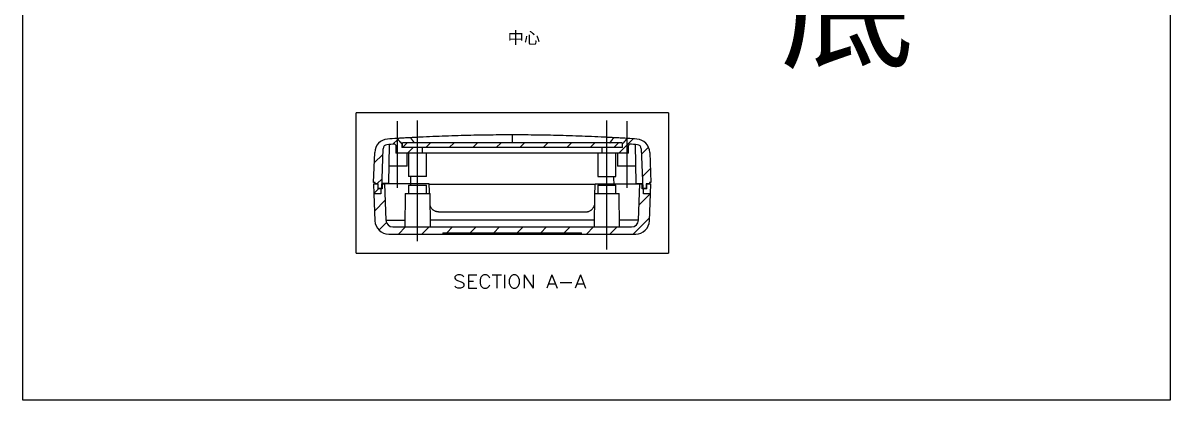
# Model space of a CAD drawing. Header units: inches. Extents: x -850 to 339, y -315 to 884.
# Drawn here: x -735.5 to -320.9, y 112.8 to 248.9 of the extents above; entities that cross this region are included whole.
import ezdxf
from ezdxf.lldxf.tags import DXFTag

# ---------------------------------------------------------------- set-up
doc = ezdxf.new("R2010")
doc.units = ezdxf.units.IN
doc.header["$MEASUREMENT"] = 0
doc.layers.add('1', color=7, linetype='Continuous', true_color=0xffffff)
doc.layers.add('200', color=7, linetype='Continuous', true_color=0xffffff)
doc.styles.add('blockfont', font='simplex.shx', dxfattribs={"bigfont": 'bigfont'})
tags = doc.linetypes.add('CENTER', pattern=[2, 1.25, -0.25, 0.25, -0.25]).pattern_tags.tags
tags[10:11] = [DXFTag(74, 4), DXFTag(75, 0), DXFTag(340, '0'), DXFTag(46, 0.0), DXFTag(50, 0.0), DXFTag(44, 0.0), DXFTag(45, 0.0)]
tags[8:9] = [DXFTag(74, 4), DXFTag(75, 0), DXFTag(340, '0'), DXFTag(46, 0.0), DXFTag(50, 0.0), DXFTag(44, 0.0), DXFTag(45, 0.0)]
tags[6:7] = [DXFTag(74, 4), DXFTag(75, 0), DXFTag(340, '0'), DXFTag(46, 0.0), DXFTag(50, 0.0), DXFTag(44, 0.0), DXFTag(45, 0.0)]
tags[4:5] = [DXFTag(74, 4), DXFTag(75, 0), DXFTag(340, '0'), DXFTag(46, 0.0), DXFTag(50, 0.0), DXFTag(44, 0.0), DXFTag(45, 0.0)]

# ---------------------------------------------------------------- blocks, each defined once
blk = doc.blocks.new('HATCH7')
at = {"color": 7}
blk.add_line((241.44, 317.66), (243.12, 319.33), dxfattribs=at)
blk = doc.blocks.new('HATCH5')
at = {"color": 7}
for p, q in [((241.66, 311.36), (245.53, 315.22)), ((337.25, 313.56), (341.23, 317.53)), ((243.27, 304.48), (245.97, 307.18)), ((335.2, 303.03), (341.09, 308.92)), ((250.31, 303.03), (252.91, 305.63)), ((258.8, 303.03), (261.4, 305.63)), ((267.79, 303.53), (269.89, 305.63)), ((276.28, 303.53), (278.38, 305.63)), ((284.77, 303.53), (286.87, 305.63)), ((293.26, 303.53), (295.36, 305.63)), ((301.75, 303.53), (303.85, 305.63)), ((310.24, 303.53), (312.34, 305.63)), ((318.23, 303.03), (320.83, 305.63)), ((326.72, 303.03), (329.32, 305.63))]:
    blk.add_line(p, q, dxfattribs=at)
blk = doc.blocks.new('HATCH3')
at = {"color": 7}
for p, q in [((248.33, 335.45), (250.11, 337.22)), ((330.01, 332.23), (335.19, 337.41)), ((241.59, 328.71), (244.7, 331.82)), ((253.6, 332.23), (255.61, 334.23)), ((338.14, 331.88), (340.68, 334.41)), ((338.43, 323.68), (341.33, 326.58)), ((242.49, 321.13), (244.39, 323.03))]:
    blk.add_line(p, q, dxfattribs=at)
blk = doc.blocks.new('HATCH1')
at = {"color": 7}
for p, q in [((251.72, 334.23), (253.42, 335.93)), ((260.21, 334.23), (261.91, 335.93)), ((268.7, 334.23), (270.4, 335.93)), ((277.19, 334.23), (278.89, 335.93)), ((285.68, 334.23), (287.38, 335.93)), ((294.17, 334.23), (295.87, 335.93)), ((302.66, 334.23), (304.36, 335.93)), ((311.15, 334.23), (312.85, 335.93)), ((319.64, 334.23), (321.34, 335.93)), ((328.13, 334.23), (329.83, 335.93))]:
    blk.add_line(p, q, dxfattribs=at)

msp = doc.modelspace()

# ---------------------------------------------------------------- linework, layer by layer
at = {"color": 1}
msp.add_lwpolyline([(-735.501, 798.518), (-320.916, 798.518), (-320.916, 112.781), (-735.501, 112.781)], close=True, dxfattribs=at)
at = {"layer": '1', "color": 251}
for p, q in [((-502.227, 216.495), (-615.127, 216.495)), ((-615.127, 165.856), (-615.127, 216.495)), ((-502.227, 216.495), (-502.227, 165.856)), ((-615.127, 165.856), (-502.227, 165.856))]:
    msp.add_line(p, q, dxfattribs=at)
at = {"layer": '1', "color": 7, "linetype": 'CENTER', "ltscale": 8.023359}
msp.add_line((-600.181, 189.356), (-600.181, 213.426), dxfattribs=at)
at = {"layer": '1', "color": 7, "linetype": 'CENTER', "ltscale": 4.005152}
msp.add_line((-592.877, 185.656), (-592.877, 213.692), dxfattribs=at)
at = {"layer": '1', "color": 7, "linetype": 'CENTER', "ltscale": 4.890866}
msp.add_line((-524.477, 179.456), (-524.477, 213.692), dxfattribs=at)
at = {"layer": '1', "color": 7, "linetype": 'CENTER', "ltscale": 8.023232}
msp.add_line((-517.173, 189.356), (-517.173, 213.426), dxfattribs=at)
at = {"layer": '1', "color": 21}
for p, q in [((-518.977, 205.606), (-598.377, 205.606)), ((-598.377, 203.906), (-598.377, 205.606)), ((-518.977, 203.906), (-598.377, 203.906)), ((-518.977, 205.606), (-518.977, 203.906))]:
    msp.add_line(p, q, dxfattribs=at)
at = {"layer": '1', "color": 7, "linetype": 'CENTER', "ltscale": 8.323618}
msp.add_line((-592.877, 170.185), (-592.877, 195.156), dxfattribs=at)
at = {"layer": '1', "color": 7, "linetype": 'CENTER', "ltscale": 4.424408}
msp.add_line((-524.477, 167.185), (-524.477, 198.156), dxfattribs=at)
at = {"layer": '200', "color": 9}
for p, q in [((-605.835, 189.106), (-605.331, 203.532)), ((-603.131, 205.03), (-603.377, 190.906)), ((-600.677, 204.649), (-600.677, 201.906)), ((-598.577, 205.296), (-598.577, 203.906)), ((-591.177, 203.906), (-598.577, 203.906)), ((-591.177, 203.906), (-591.177, 201.906)), ((-518.777, 203.906), (-526.177, 203.906)), ((-526.177, 201.906), (-526.177, 203.906)), ((-518.777, 203.906), (-518.777, 205.298)), ((-516.677, 201.906), (-516.677, 204.649)), ((-514.224, 205.03), (-513.977, 190.906)), ((-512.024, 203.532), (-511.52, 189.106)), ((-608.76, 191.306), (-608.38, 202.181)), ((-591.177, 201.906), (-600.677, 201.906)), ((-596.681, 197.206), (-596.681, 201.906)), ((-596.127, 201.906), (-596.127, 193.506)), ((-526.177, 201.906), (-591.177, 201.906)), ((-589.627, 193.506), (-589.627, 201.906)), ((-527.727, 201.906), (-527.727, 193.506)), ((-516.677, 201.906), (-526.177, 201.906)), ((-521.227, 193.506), (-521.227, 201.906)), ((-520.673, 201.906), (-520.673, 197.206)), ((-508.975, 202.181), (-508.595, 191.306)), ((-596.681, 197.206), (-603.267, 197.206)), ((-514.087, 197.206), (-520.673, 197.206)), ((-608.26, 191.306), (-608.76, 191.306)), ((-608.277, 190.806), (-608.26, 191.306)), ((-607.076, 190.806), (-608.277, 190.806)), ((-607.136, 189.106), (-607.076, 190.806)), ((-603.377, 190.906), (-605.772, 190.906)), ((-605.675, 190.806), (-605.675, 189.006)), ((-605.675, 190.806), (-604.775, 190.806)), ((-595.315, 190.806), (-604.775, 190.806)), ((-604.775, 190.806), (-604.318, 177.719)), ((-589.627, 193.506), (-596.127, 193.506)), ((-588.677, 190.806), (-595.315, 190.806)), ((-595.312, 190.306), (-595.315, 190.806)), ((-588.68, 190.754), (-528.678, 190.754)), ((-528.677, 190.806), (-522.04, 190.806)), ((-527.727, 193.506), (-521.227, 193.506)), ((-522.042, 190.306), (-522.04, 190.806)), ((-522.04, 190.806), (-512.58, 190.806)), ((-513.977, 190.906), (-511.583, 190.906)), ((-513.037, 177.719), (-512.58, 190.806)), ((-512.58, 190.806), (-511.68, 190.806)), ((-511.68, 189.006), (-511.68, 190.806)), ((-509.078, 190.806), (-510.278, 190.806)), ((-510.278, 190.806), (-510.219, 189.106)), ((-509.095, 191.306), (-509.078, 190.806)), ((-508.595, 191.306), (-509.095, 191.306)), ((-608.652, 187.206), (-608.314, 177.531)), ((-606.175, 187.206), (-608.652, 187.206)), ((-605.835, 189.106), (-607.136, 189.106)), ((-606.175, 189.006), (-606.175, 187.206)), ((-605.675, 189.006), (-606.175, 189.006)), ((-597.387, 187.306), (-597.492, 175.306)), ((-597.387, 187.306), (-588.368, 187.306)), ((-596.127, 190.306), (-596.127, 187.306)), ((-596.127, 190.306), (-589.627, 190.306)), ((-589.627, 187.306), (-589.627, 190.306)), ((-588.263, 175.306), (-588.368, 187.306)), ((-528.987, 187.306), (-529.092, 175.306)), ((-528.987, 187.306), (-519.968, 187.306)), ((-527.727, 190.306), (-527.727, 187.306)), ((-527.727, 190.306), (-521.227, 190.306)), ((-521.227, 187.306), (-521.227, 190.306)), ((-519.863, 175.306), (-519.968, 187.306)), ((-511.18, 189.006), (-511.68, 189.006)), ((-510.219, 189.106), (-511.52, 189.106)), ((-511.18, 187.206), (-511.18, 189.006)), ((-508.703, 187.206), (-511.18, 187.206)), ((-509.041, 177.531), (-508.703, 187.206)), ((-585.331, 180.706), (-532.024, 180.706)), ((-604.318, 177.719), (-597.471, 177.719)), ((-601.819, 175.306), (-515.535, 175.306)), ((-529.071, 177.719), (-588.283, 177.719)), ((-513.037, 177.719), (-519.884, 177.719)), ((-603.317, 172.706), (-583.727, 172.706)), ((-583.727, 173.206), (-533.627, 173.206)), ((-583.727, 173.206), (-583.727, 172.706)), ((-583.727, 172.706), (-533.627, 172.706)), ((-533.627, 172.706), (-533.627, 173.206)), ((-533.627, 172.706), (-514.038, 172.706))]:
    msp.add_line(p, q, dxfattribs=at)
at = {"layer": '200', "color": 30}
for p, q in [((-608.777, 190.806), (-608.652, 187.206)), ((-608.777, 190.806), (-607.277, 190.806)), ((-607.277, 190.806), (-607.277, 189.006)), ((-510.077, 189.006), (-510.077, 190.806)), ((-510.077, 190.806), (-508.577, 190.806)), ((-508.703, 187.206), (-508.577, 190.806)), ((-606.175, 187.206), (-608.652, 187.206)), ((-606.175, 189.006), (-607.277, 189.006)), ((-606.175, 189.006), (-606.175, 187.206)), ((-511.18, 187.206), (-511.18, 189.006)), ((-510.077, 189.006), (-511.18, 189.006)), ((-508.703, 187.206), (-511.18, 187.206))]:
    msp.add_line(p, q, dxfattribs=at)
at = {"layer": '200', "color": 9}
for centre, radius, start, end in [((-603.383, 202.006), 5, 93.8424, 178), ((-603.832, 203.479), 1.5, 93.87232, 178), ((-558.677, -463.623), 670.129, 93.632051, 93.872318), ((-558.677, -463.623), 672.129, 93.548558, 93.842401), ((-558.677, -463.623), 672.129, 86.157599, 86.451442), ((-558.677, -463.623), 670.129, 86.127682, 86.367949), ((-513.971, 202.006), 5, 2, 86.1576), ((-513.523, 203.479), 1.5, 2, 86.12768), ((-603.317, 177.706), 5, 182, 270), ((-601.819, 177.806), 2.5, 182, 270), ((-515.535, 177.806), 2.5, 270, 358), ((-514.038, 177.706), 5, 270, 358)]:
    msp.add_arc(centre, radius, start, end, dxfattribs=at)
for points, knots in [([(-595.372, 207.504), (-595.54, 207.494), (-595.706, 207.485), (-596.032, 207.467), (-596.192, 207.458), (-596.507, 207.441), (-596.662, 207.432), (-596.965, 207.415), (-597.114, 207.406), (-597.552, 207.381), (-597.825, 207.365), (-598.338, 207.335), (-598.577, 207.321), (-599.018, 207.294), (-599.215, 207.282), (-599.559, 207.262), (-599.707, 207.252), (-599.894, 207.241), (-599.951, 207.238), (-600.05, 207.231), (-600.093, 207.229), (-600.166, 207.224), (-600.195, 207.222), (-600.238, 207.22), (-600.253, 207.219), (-600.263, 207.218)], [0, 0, 0, 0, 0.0625, 0.0625, 0.125, 0.125, 0.1875, 0.1875, 0.25, 0.25, 0.375, 0.375, 0.5, 0.5, 0.625, 0.625, 0.75, 0.75, 0.8125, 0.8125, 0.875, 0.875, 0.9375, 0.9375, 1, 1, 1, 1]), ([(-558.677, 208.506), (-561.749, 208.506), (-564.82, 208.485), (-570.959, 208.401), (-574.024, 208.338), (-580.146, 208.17), (-583.204, 208.065), (-587.778, 207.877), (-589.301, 207.81), (-591.202, 207.719), (-591.582, 207.7), (-592.341, 207.662), (-592.721, 207.643), (-593.291, 207.614), (-593.48, 207.604), (-593.86, 207.585), (-594.05, 207.575), (-594.619, 207.544), (-594.997, 207.524), (-595.372, 207.504)], [0, 0, 0, 0, 0.25, 0.25, 0.5, 0.5, 0.75, 0.75, 0.875, 0.875, 0.90625, 0.90625, 0.9375, 0.9375, 0.953125, 0.953125, 0.96875, 0.96875, 1, 1, 1, 1]), ([(-521.983, 207.504), (-522.357, 207.524), (-522.735, 207.544), (-523.304, 207.575), (-523.494, 207.584), (-523.874, 207.604), (-524.064, 207.614), (-524.633, 207.643), (-525.013, 207.662), (-525.773, 207.7), (-526.153, 207.719), (-528.054, 207.81), (-529.577, 207.877), (-534.153, 208.065), (-537.209, 208.17), (-543.332, 208.338), (-546.399, 208.401), (-552.535, 208.485), (-555.605, 208.506), (-558.677, 208.506)], [0, 0, 0, 0, 0.03125, 0.03125, 0.046875, 0.046875, 0.0625, 0.0625, 0.09375, 0.09375, 0.125, 0.125, 0.25, 0.25, 0.5, 0.5, 0.75, 0.75, 1, 1, 1, 1]), ([(-517.092, 207.218), (-517.102, 207.219), (-517.117, 207.22), (-517.16, 207.222), (-517.188, 207.224), (-517.261, 207.229), (-517.304, 207.231), (-517.403, 207.237), (-517.459, 207.241), (-517.772, 207.26), (-518.115, 207.281), (-518.665, 207.314), (-518.781, 207.321), (-519.02, 207.335), (-519.144, 207.342), (-519.528, 207.365), (-519.801, 207.381), (-520.237, 207.406), (-520.387, 207.414), (-520.691, 207.432), (-520.846, 207.44), (-521.161, 207.458), (-521.322, 207.467), (-521.648, 207.485), (-521.814, 207.494), (-521.983, 207.504)], [0, 0, 0, 0, 0.0625, 0.0625, 0.125, 0.125, 0.1875, 0.1875, 0.25, 0.25, 0.5, 0.5, 0.5625, 0.5625, 0.625, 0.625, 0.75, 0.75, 0.8125, 0.8125, 0.875, 0.875, 0.9375, 0.9375, 1, 1, 1, 1]), ([(-601.129, 205.16), (-601.125, 205.156), (-601.122, 205.152), (-601.118, 205.147), (-601.04, 205.059), (-600.962, 204.971), (-600.884, 204.883), (-600.815, 204.805), (-600.746, 204.727), (-600.677, 204.649)], [0, 0, 0, 0, 0.0244826, 0.0244826, 0.0244826, 0.5416934, 0.5416934, 0.5416934, 1, 1, 1, 1]), ([(-600.263, 207.218), (-600.268, 207.218), (-600.288, 207.217), (-600.27, 207.218), (-600.279, 207.217)], [0, 0, 0, 0, 0.030495, 1, 1, 1, 1]), ([(-600.278, 207.217), (-600.031, 206.937), (-599.783, 206.657), (-599.535, 206.376), (-599.216, 206.016), (-598.897, 205.656), (-598.577, 205.296)], [0, 0, 0, 0, 0.43742, 0.43742, 0.43742, 1, 1, 1, 1]), ([(-517.076, 207.217), (-517.363, 206.893), (-517.65, 206.568), (-517.937, 206.244), (-518.216, 205.928), (-518.49, 205.607), (-518.777, 205.298)], [0, 0, 0, 0, 0.5064833, 0.5064833, 0.5064833, 1, 1, 1, 1]), ([(-517.076, 207.217), (-517.081, 207.218), (-517.09, 207.218), (-517.074, 207.217), (-517.092, 207.218)], [0, 0, 0, 0, 0.5115761, 1, 1, 1, 1]), ([(-516.677, 204.649), (-516.629, 204.703), (-516.581, 204.758), (-516.532, 204.813), (-516.471, 204.883), (-516.409, 204.952), (-516.347, 205.022), (-516.307, 205.068), (-516.266, 205.114), (-516.225, 205.16)], [0, 0, 0, 0, 0.3209649, 0.3209649, 0.3209649, 0.7306121, 0.7306121, 0.7306121, 1, 1, 1, 1]), ([(-585.331, 180.706), (-585.531, 180.706), (-585.727, 180.725), (-586.017, 180.781), (-586.113, 180.804), (-586.303, 180.861), (-586.398, 180.894), (-586.674, 181.005), (-586.849, 181.096), (-587.098, 181.257), (-587.178, 181.314), (-587.335, 181.439), (-587.41, 181.504), (-587.624, 181.71), (-587.752, 181.86), (-587.924, 182.104), (-587.978, 182.189), (-588.076, 182.362), (-588.121, 182.451), (-588.236, 182.709), (-588.297, 182.884), (-588.341, 183.065)], [0, 0, 0, 0, 0.1442481, 0.1442481, 0.2163722, 0.2163722, 0.2884962, 0.2884962, 0.4327443, 0.4327443, 0.5048684, 0.5048684, 0.5769924, 0.5769924, 0.7212405, 0.7212405, 0.7933646, 0.7933646, 0.8654886, 0.8654886, 1, 1, 1, 1]), ([(-532.024, 180.706), (-531.824, 180.706), (-531.628, 180.725), (-531.338, 180.781), (-531.242, 180.804), (-531.052, 180.861), (-530.957, 180.894), (-530.681, 181.005), (-530.506, 181.096), (-530.257, 181.257), (-530.176, 181.314), (-530.02, 181.439), (-529.945, 181.504), (-529.731, 181.71), (-529.602, 181.86), (-529.431, 182.104), (-529.377, 182.189), (-529.278, 182.362), (-529.234, 182.451), (-529.118, 182.709), (-529.058, 182.884), (-529.013, 183.065)], [0, 0, 0, 0, 0.1442481, 0.1442481, 0.2163722, 0.2163722, 0.2884962, 0.2884962, 0.4327443, 0.4327443, 0.5048684, 0.5048684, 0.5769924, 0.5769924, 0.7212405, 0.7212405, 0.7933646, 0.7933646, 0.8654886, 0.8654886, 1, 1, 1, 1])]:
    msp.add_open_spline(points, degree=3, knots=knots, dxfattribs=at)
for points, weights in [([(-593.996, 205.606), (-594.451, 206.234), (-594.91, 206.866), (-595.372, 207.504)], [1.01110303193, 1.00740202121, 1.00370101056, 1]), ([(-558.677, 208.506), (-558.677, 207.532), (-558.677, 206.565), (-558.677, 205.606)], [1, 1.00382861153, 1.00765722307, 1.0114858346]), ([(-523.359, 205.606), (-522.904, 206.234), (-522.445, 206.866), (-521.983, 207.504)], [1.01110303202, 1.00740202132, 1.00370101064, 1]), ([(-598.879, 205.637), (-599.337, 206.16), (-599.798, 206.687), (-600.263, 207.218)], [1.01070752682, 1.00713835126, 1.00356917565, 1]), ([(-518.309, 205.827), (-517.906, 206.288), (-517.5, 206.752), (-517.092, 207.218)], [1.00940616213, 1.00627077488, 1.00313538751, 1])]:
    msp.add_rational_spline(points, weights, degree=3, dxfattribs=at)
for points in [[(-598.577, 205.291), (-598.579, 205.297), (-598.541, 205.298), (-598.47, 205.3)], [(-518.904, 205.3), (-518.82, 205.298), (-518.776, 205.297), (-518.777, 205.291)], [(-595.379, 190.807), (-595.346, 191.707), (-595.314, 192.606), (-595.281, 193.506)], [(-588.555, 187.306), (-588.596, 188.473), (-588.637, 189.639), (-588.677, 190.806)], [(-528.799, 187.306), (-528.759, 188.473), (-528.718, 189.639), (-528.677, 190.806)], [(-522.073, 193.506), (-522.041, 192.606), (-522.008, 191.707), (-521.975, 190.807)]]:
    msp.add_open_spline(points, degree=3, dxfattribs=at)

# ---------------------------------------------------------------- block references
at = {"layer": '1', "color": 7}
msp.add_blockref('HATCH1', (-850.098, -130.329), dxfattribs=at)
at = {"layer": '200', "color": 7}
for name in ['HATCH3', 'HATCH7', 'HATCH5']:
    msp.add_blockref(name, (-850.098, -130.329), dxfattribs=at)

# ---------------------------------------------------------------- texts
at = {"color": 3, "insert": (-461.811, 272.068), "char_height": 35.72929, "width": 2684.98246, "attachment_point": 1}
msp.add_mtext('{\\fSimSun|b0|i0|c134|p54;底}', dxfattribs=at)
at = {"color": 1, "insert": (-560.307, 245.704), "char_height": 4.30295, "width": 694.20488, "attachment_point": 1}
msp.add_mtext('{\\fSimSun|b0|i0|c134|p54;中心}', dxfattribs=at)
at = {"layer": '1', "color": 7, "insert": (-580.14, 153.206), "char_height": 4.7625, "attachment_point": 7, "line_spacing_factor": 0.903614, "style": 'blockfont'}
msp.add_mtext('\\W01.147;\\fsimplex.shx;SECTION \\H4.76;A-A\\H3.17;', dxfattribs=at)

doc.saveas('drawing.dxf')
